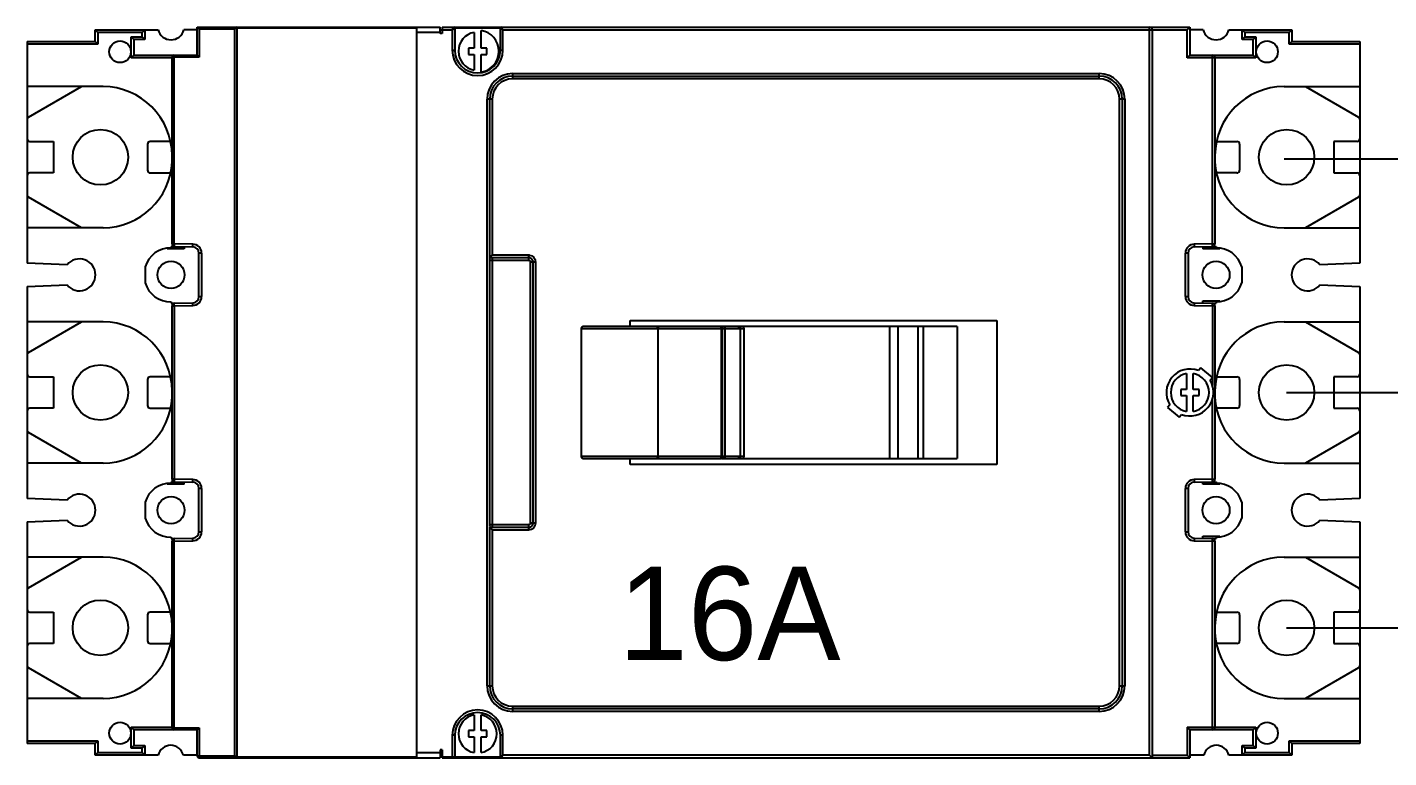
# Model space of a CAD drawing. Extents: x -4780 to 4154, y -1673 to 3208.
# Drawn here: x 2668.2 to 2849.2, y 2352.3 to 2449.4 of the extents above; entities that cross this region are included whole.
import ezdxf

# ---------------------------------------------------------------- set-up
doc = ezdxf.new("R2010")
doc.units = 0
doc.header["$MEASUREMENT"] = 0
doc.layers.add('Unifilar', color=255, linetype='Continuous')
doc.styles.add('PADRÃO', font='', dxfattribs={"height": 0.2})
doc.styles.get('PADRÃO').set_extended_font_data('AvantGarde Bk BT')

msp = doc.modelspace()

# ---------------------------------------------------------------- linework, layer by layer
at = {"color": 7, "linetype": 'Continuous'}
for p, q in [((2690.791, 2445.669), (2690.791, 2449.387)), ((2690.791, 2449.387), (2723.111, 2449.387)), ((2690.791, 2449.387), (2691.069, 2449.109)), ((2696.073, 2449.387), (2696.073, 2352.289)), ((2719.954, 2449.248), (2696.073, 2449.248)), ((2719.954, 2449.374), (2719.954, 2352.331)), ((2723.111, 2448.553), (2723.111, 2449.387)), ((2723.389, 2449.387), (2822.781, 2449.387)), ((2723.389, 2449.387), (2723.389, 2448.553)), ((2724.918, 2449.387), (2724.709, 2449.04)), ((2725.057, 2449.248), (2724.709, 2449.04)), ((2731.104, 2449.248), (2725.057, 2449.248)), ((2725.057, 2449.248), (2725.057, 2446.338)), ((2731.104, 2446.338), (2731.104, 2449.248)), ((2731.451, 2449.04), (2731.243, 2449.387)), ((2817.429, 2352.636), (2817.429, 2449.387)), ((2822.433, 2449.04), (2822.781, 2449.387)), ((2822.781, 2449.387), (2822.781, 2445.669)), ((2668.202, 2447.476), (2668.202, 2418.041)), ((2668.202, 2447.476), (2677.237, 2447.476)), ((2677.237, 2447.476), (2677.237, 2449.04)), ((2677.237, 2449.04), (2685.602, 2449.04)), ((2677.585, 2448.692), (2677.237, 2449.04)), ((2677.585, 2447.128), (2677.237, 2447.476)), ((2677.585, 2448.692), (2677.585, 2447.128)), ((2683.493, 2448.692), (2677.585, 2448.692)), ((2682.033, 2445.321), (2682.033, 2448.101)), ((2682.033, 2448.101), (2683.493, 2448.101)), ((2682.033, 2448.101), (2682.381, 2447.754)), ((2682.381, 2447.754), (2682.381, 2445.669)), ((2683.84, 2447.754), (2682.381, 2447.754)), ((2683.493, 2448.692), (2683.84, 2449.04)), ((2683.493, 2448.101), (2683.493, 2448.692)), ((2683.493, 2448.101), (2683.84, 2447.754)), ((2683.84, 2449.04), (2683.84, 2447.754)), ((2690.791, 2449.04), (2689.029, 2449.04)), ((2691.069, 2449.109), (2691.069, 2445.391)), ((2695.795, 2449.109), (2691.069, 2449.109)), ((2695.795, 2352.567), (2695.795, 2449.109)), ((2723.111, 2448.692), (2719.954, 2448.692)), ((2723.111, 2449.04), (2724.709, 2449.04)), ((2723.389, 2448.553), (2723.111, 2448.553)), ((2724.709, 2449.04), (2724.709, 2446.338)), ((2727.628, 2448.701), (2727.628, 2446.607)), ((2728.532, 2446.607), (2728.532, 2448.969)), ((2731.451, 2449.04), (2822.433, 2449.04)), ((2731.451, 2446.338), (2731.451, 2449.04)), ((2817.776, 2449.04), (2817.776, 2352.289)), ((2822.433, 2445.321), (2822.433, 2449.04)), ((2824.542, 2449.04), (2822.781, 2449.04)), ((2827.97, 2449.04), (2836.334, 2449.04)), ((2829.731, 2449.04), (2830.079, 2448.692)), ((2829.731, 2447.754), (2829.731, 2449.04)), ((2830.079, 2448.101), (2829.731, 2447.754)), ((2831.191, 2447.754), (2829.731, 2447.754)), ((2835.987, 2448.692), (2830.079, 2448.692)), ((2830.079, 2448.692), (2830.079, 2448.101)), ((2830.079, 2448.101), (2831.538, 2448.101)), ((2831.538, 2448.101), (2831.191, 2447.754)), ((2831.191, 2445.669), (2831.191, 2447.754)), ((2831.538, 2448.101), (2831.538, 2445.321)), ((2835.987, 2448.692), (2836.334, 2449.04)), ((2835.987, 2447.128), (2835.987, 2448.692)), ((2835.987, 2447.128), (2836.334, 2447.476)), ((2836.334, 2449.04), (2836.334, 2447.476)), ((2836.334, 2447.476), (2845.37, 2447.476)), ((2845.37, 2447.476), (2845.37, 2418.041)), ((2677.585, 2447.128), (2668.202, 2447.128)), ((2682.033, 2445.321), (2682.381, 2445.669)), ((2682.381, 2445.669), (2690.791, 2445.669)), ((2687.733, 2420.593), (2687.733, 2445.669)), ((2691.069, 2445.391), (2690.791, 2445.669)), ((2724.709, 2446.338), (2725.057, 2446.338)), ((2727.628, 2446.607), (2726.864, 2446.607)), ((2726.864, 2446.607), (2726.864, 2445.773)), ((2726.864, 2445.773), (2727.628, 2445.773)), ((2727.628, 2445.773), (2727.628, 2443.679)), ((2729.296, 2446.607), (2728.532, 2446.607)), ((2728.532, 2445.773), (2729.296, 2445.773)), ((2728.532, 2443.412), (2728.532, 2445.773)), ((2729.296, 2445.773), (2729.296, 2446.607)), ((2731.104, 2446.338), (2731.451, 2446.338)), ((2822.433, 2445.321), (2822.781, 2445.669)), ((2822.781, 2445.669), (2831.191, 2445.669)), ((2825.769, 2420.592), (2825.769, 2445.669)), ((2831.538, 2445.321), (2831.191, 2445.669)), ((2845.37, 2447.128), (2835.987, 2447.128)), ((2687.455, 2445.321), (2682.033, 2445.321)), ((2687.455, 2420.592), (2687.455, 2445.391)), ((2691.069, 2445.391), (2687.455, 2445.391)), ((2831.538, 2445.321), (2822.433, 2445.321)), ((2826.117, 2445.321), (2826.117, 2420.592)), ((2732.74, 2443.23), (2810.718, 2443.23)), ((2732.74, 2443.23), (2732.74, 2442.535)), ((2732.74, 2442.882), (2810.718, 2442.882)), ((2810.718, 2442.535), (2732.74, 2442.535)), ((2810.718, 2442.535), (2810.718, 2443.23)), ((2678.28, 2441.498), (2668.202, 2441.498)), ((2668.375, 2437.428), (2675.425, 2441.498)), ((2835.292, 2441.498), (2845.37, 2441.498)), ((2838.147, 2441.498), (2845.196, 2437.428)), ((2730.033, 2439.827), (2729.337, 2439.827)), ((2729.337, 2361.849), (2729.337, 2439.827)), ((2729.685, 2383.014), (2729.685, 2439.827)), ((2730.033, 2439.827), (2730.033, 2419.075)), ((2814.121, 2439.827), (2813.426, 2439.827)), ((2813.426, 2361.849), (2813.426, 2439.827)), ((2813.774, 2439.827), (2813.774, 2361.849)), ((2814.121, 2439.827), (2814.121, 2361.849)), ((2668.549, 2434.2), (2671.677, 2434.2)), ((2671.677, 2434.2), (2671.677, 2430.03)), ((2684.188, 2433.853), (2684.188, 2430.378)), ((2687.242, 2434.2), (2684.535, 2434.2)), ((2826.329, 2434.2), (2829.036, 2434.2)), ((2829.384, 2433.853), (2829.384, 2430.378)), ((2845.022, 2434.2), (2841.895, 2434.2)), ((2841.895, 2434.2), (2841.895, 2430.03)), ((2671.677, 2430.03), (2668.549, 2430.03)), ((2684.535, 2430.03), (2687.225, 2430.03)), ((2829.036, 2430.03), (2826.346, 2430.03)), ((2841.895, 2430.03), (2845.022, 2430.03)), ((2675.425, 2422.732), (2668.375, 2426.802)), ((2845.196, 2426.802), (2838.147, 2422.732)), ((2678.28, 2422.732), (2668.202, 2422.732)), ((2835.292, 2422.732), (2845.37, 2422.732)), ((2687.316, 2420.253), (2687.316, 2420.081)), ((2687.316, 2420.253), (2690.215, 2420.202)), ((2690.221, 2420.55), (2687.733, 2420.593)), ((2689.053, 2420.223), (2689.053, 2419.952)), ((2690.215, 2420.202), (2690.221, 2420.55)), ((2825.769, 2420.592), (2823.351, 2420.55)), ((2823.351, 2420.55), (2823.357, 2420.202)), ((2823.357, 2420.202), (2826.256, 2420.253)), ((2824.518, 2420.223), (2824.518, 2419.952)), ((2825.769, 2420.592), (2826.117, 2420.592)), ((2825.775, 2420.245), (2825.769, 2420.592)), ((2826.256, 2420.253), (2826.256, 2420.081)), ((2689.053, 2419.952), (2686.817, 2419.952)), ((2691.034, 2413.585), (2691.034, 2419.368)), ((2691.382, 2419.368), (2691.034, 2419.368)), ((2691.382, 2419.368), (2691.382, 2413.585)), ((2730.033, 2419.075), (2729.685, 2418.728)), ((2734.907, 2418.728), (2729.685, 2418.728)), ((2734.908, 2419.075), (2730.033, 2419.075)), ((2730.033, 2418.728), (2730.033, 2382.948)), ((2734.908, 2418.38), (2734.908, 2419.075)), ((2822.537, 2419.368), (2822.19, 2419.368)), ((2822.19, 2413.585), (2822.19, 2419.368)), ((2822.537, 2419.368), (2822.537, 2413.585)), ((2826.754, 2419.952), (2824.518, 2419.952)), ((2673.514, 2417.822), (2668.202, 2418.041)), ((2683.875, 2417.551), (2683.875, 2415.402)), ((2734.908, 2418.38), (2729.685, 2418.38)), ((2735.113, 2383.504), (2735.113, 2418.168)), ((2735.808, 2418.168), (2735.113, 2418.168)), ((2735.461, 2383.504), (2735.461, 2418.17)), ((2735.808, 2383.504), (2735.808, 2418.168)), ((2829.696, 2417.551), (2829.696, 2415.402)), ((2845.37, 2418.041), (2840.058, 2417.822)), ((2668.202, 2414.913), (2673.514, 2415.131)), ((2668.202, 2414.913), (2668.202, 2386.764)), ((2840.058, 2415.131), (2845.37, 2414.913)), ((2845.37, 2414.913), (2845.37, 2386.764)), ((2691.034, 2413.585), (2691.382, 2413.585)), ((2822.19, 2413.585), (2822.537, 2413.585)), ((2824.518, 2413.001), (2826.754, 2413.001)), ((2824.518, 2412.731), (2824.518, 2413.001)), ((2687.316, 2412.872), (2687.316, 2412.7)), ((2687.316, 2412.7), (2690.215, 2412.751)), ((2687.455, 2389.315), (2687.455, 2412.361)), ((2687.733, 2412.36), (2690.221, 2412.404)), ((2687.733, 2412.36), (2687.733, 2389.316)), ((2690.221, 2412.404), (2690.215, 2412.751)), ((2823.357, 2412.751), (2823.351, 2412.404)), ((2823.351, 2412.404), (2825.769, 2412.361)), ((2823.357, 2412.751), (2826.256, 2412.7)), ((2825.769, 2412.361), (2825.775, 2412.709)), ((2826.117, 2412.361), (2825.769, 2412.361)), ((2825.769, 2412.361), (2825.769, 2401.76)), ((2826.117, 2412.361), (2826.117, 2389.315)), ((2826.256, 2412.872), (2826.256, 2412.7)), ((2678.28, 2410.221), (2668.202, 2410.221)), ((2668.375, 2406.151), (2675.425, 2410.221)), ((2791.832, 2409.596), (2742.123, 2409.596)), ((2748.376, 2410.43), (2797.094, 2410.43)), ((2748.376, 2409.596), (2748.376, 2410.43)), ((2760.434, 2409.533), (2760.434, 2409.591)), ((2782.82, 2409.596), (2782.82, 2392.08)), ((2783.982, 2392.08), (2783.982, 2409.596)), ((2786.602, 2409.596), (2786.602, 2392.08)), ((2787.366, 2392.08), (2787.366, 2409.596)), ((2791.832, 2409.596), (2791.832, 2392.08)), ((2797.094, 2410.43), (2797.094, 2391.246)), ((2835.292, 2410.221), (2845.37, 2410.221)), ((2838.147, 2410.221), (2845.196, 2406.151)), ((2741.845, 2409.318), (2741.845, 2392.358)), ((2760.526, 2409.318), (2741.845, 2409.318)), ((2752.099, 2392.358), (2752.099, 2409.318)), ((2760.526, 2392.358), (2760.526, 2409.318)), ((2763.5, 2409.318), (2760.62, 2409.318)), ((2760.62, 2392.358), (2760.62, 2409.318)), ((2760.999, 2392.358), (2760.999, 2409.318)), ((2763.009, 2409.318), (2763.009, 2392.358)), ((2763.5, 2392.358), (2763.5, 2409.318)), ((2824.22, 2404.121), (2823.912, 2403.754)), ((2825.767, 2402.826), (2824.22, 2404.121)), ((2668.549, 2402.923), (2671.677, 2402.923)), ((2671.677, 2402.923), (2671.677, 2398.753)), ((2684.188, 2402.576), (2684.188, 2399.1)), ((2687.242, 2402.923), (2684.535, 2402.923)), ((2822.329, 2403.349), (2822.329, 2401.255)), ((2823.232, 2401.255), (2823.232, 2403.349)), ((2825.456, 2402.458), (2825.767, 2402.826)), ((2826.329, 2402.923), (2829.036, 2402.923)), ((2829.384, 2402.576), (2829.384, 2399.1)), ((2845.022, 2402.923), (2841.895, 2402.923)), ((2841.895, 2402.923), (2841.895, 2398.753)), ((2822.329, 2401.255), (2821.564, 2401.255)), ((2821.564, 2401.255), (2821.564, 2400.421)), ((2821.564, 2400.421), (2822.329, 2400.421)), ((2822.329, 2400.421), (2822.329, 2398.327)), ((2823.997, 2401.255), (2823.232, 2401.255)), ((2823.232, 2400.421), (2823.997, 2400.421)), ((2823.232, 2398.327), (2823.232, 2400.421)), ((2823.997, 2400.421), (2823.997, 2401.255)), ((2671.677, 2398.753), (2668.549, 2398.753)), ((2684.535, 2398.753), (2687.225, 2398.753)), ((2820.105, 2399.218), (2819.797, 2398.85)), ((2819.797, 2398.85), (2821.341, 2397.555)), ((2825.769, 2389.315), (2825.769, 2399.916)), ((2829.036, 2398.753), (2826.346, 2398.753)), ((2841.895, 2398.753), (2845.022, 2398.753)), ((2821.341, 2397.555), (2821.649, 2397.922)), ((2675.425, 2391.455), (2668.375, 2395.525)), ((2845.196, 2395.525), (2838.147, 2391.455)), ((2678.28, 2391.455), (2668.202, 2391.455)), ((2741.845, 2392.358), (2760.526, 2392.358)), ((2742.123, 2392.08), (2760.434, 2392.08)), ((2748.376, 2391.246), (2748.376, 2392.08)), ((2760.434, 2392.085), (2760.434, 2392.144)), ((2760.519, 2392.08), (2791.832, 2392.08)), ((2760.62, 2392.358), (2763.5, 2392.358)), ((2835.292, 2391.455), (2845.37, 2391.455)), ((2797.094, 2391.246), (2748.376, 2391.246)), ((2689.053, 2388.675), (2686.817, 2388.675)), ((2687.316, 2388.976), (2687.316, 2388.804)), ((2687.316, 2388.976), (2690.215, 2388.925)), ((2690.221, 2389.273), (2687.733, 2389.316)), ((2689.053, 2388.675), (2689.053, 2388.945)), ((2690.215, 2388.925), (2690.221, 2389.273)), ((2691.034, 2382.308), (2691.034, 2388.091)), ((2691.382, 2388.091), (2691.034, 2388.091)), ((2691.382, 2388.091), (2691.382, 2382.308)), ((2822.537, 2388.091), (2822.19, 2388.091)), ((2822.19, 2382.308), (2822.19, 2388.091)), ((2822.537, 2388.091), (2822.537, 2382.308)), ((2825.769, 2389.315), (2823.351, 2389.273)), ((2823.351, 2389.273), (2823.357, 2388.925)), ((2823.357, 2388.925), (2826.256, 2388.976)), ((2824.518, 2388.675), (2824.518, 2388.945)), ((2826.754, 2388.675), (2824.518, 2388.675)), ((2825.769, 2389.315), (2826.117, 2389.315)), ((2825.775, 2388.967), (2825.769, 2389.315)), ((2826.256, 2388.976), (2826.256, 2388.804)), ((2673.514, 2386.545), (2668.202, 2386.764)), ((2683.875, 2386.274), (2683.875, 2384.125)), ((2829.696, 2386.274), (2829.696, 2384.125)), ((2845.37, 2386.764), (2840.058, 2386.545)), ((2668.202, 2383.635), (2673.514, 2383.854)), ((2668.202, 2383.635), (2668.202, 2354.2)), ((2691.034, 2382.308), (2691.382, 2382.308)), ((2729.685, 2383.296), (2734.903, 2383.296)), ((2729.685, 2361.849), (2729.685, 2382.948)), ((2729.685, 2382.948), (2734.905, 2382.948)), ((2730.033, 2382.601), (2729.685, 2382.948)), ((2730.033, 2382.601), (2730.033, 2361.849)), ((2730.033, 2382.601), (2734.903, 2382.601)), ((2734.903, 2382.601), (2734.903, 2383.296)), ((2735.113, 2383.504), (2735.808, 2383.504)), ((2822.19, 2382.308), (2822.537, 2382.308)), ((2840.058, 2383.854), (2845.37, 2383.635)), ((2845.37, 2383.635), (2845.37, 2354.2)), ((2687.316, 2381.595), (2687.316, 2381.423)), ((2687.316, 2381.423), (2690.215, 2381.474)), ((2687.455, 2356.285), (2687.455, 2381.084)), ((2687.733, 2381.083), (2690.221, 2381.126)), ((2687.733, 2356.007), (2687.733, 2381.083)), ((2690.221, 2381.126), (2690.215, 2381.474)), ((2823.357, 2381.474), (2823.351, 2381.126)), ((2823.351, 2381.126), (2825.769, 2381.084)), ((2823.357, 2381.474), (2826.256, 2381.423)), ((2824.518, 2381.724), (2826.754, 2381.724)), ((2824.518, 2381.454), (2824.518, 2381.724)), ((2825.769, 2381.084), (2825.775, 2381.432)), ((2826.117, 2381.084), (2825.769, 2381.084)), ((2825.769, 2356.007), (2825.769, 2381.084)), ((2826.117, 2381.084), (2826.117, 2356.355)), ((2826.256, 2381.595), (2826.256, 2381.423)), ((2678.28, 2378.944), (2668.202, 2378.944)), ((2668.375, 2374.874), (2675.425, 2378.944)), ((2835.292, 2378.944), (2845.37, 2378.944)), ((2838.147, 2378.944), (2845.196, 2374.874)), ((2668.549, 2371.646), (2671.677, 2371.646)), ((2671.677, 2371.646), (2671.677, 2367.476)), ((2687.242, 2371.646), (2684.535, 2371.646)), ((2826.329, 2371.646), (2829.036, 2371.646)), ((2845.022, 2371.646), (2841.895, 2371.646)), ((2841.895, 2371.646), (2841.895, 2367.476)), ((2684.188, 2371.298), (2684.188, 2367.823)), ((2829.384, 2371.298), (2829.384, 2367.823)), ((2671.677, 2367.476), (2668.549, 2367.476)), ((2684.535, 2367.476), (2687.225, 2367.476)), ((2829.036, 2367.476), (2826.346, 2367.476)), ((2841.895, 2367.476), (2845.022, 2367.476)), ((2675.425, 2360.178), (2668.375, 2364.248)), ((2845.196, 2364.248), (2838.147, 2360.178)), ((2729.337, 2361.849), (2730.033, 2361.849)), ((2813.426, 2361.849), (2814.121, 2361.849)), ((2678.28, 2360.178), (2668.202, 2360.178)), ((2732.74, 2359.141), (2732.74, 2358.446)), ((2732.74, 2359.141), (2810.718, 2359.141)), ((2810.718, 2358.794), (2732.74, 2358.794)), ((2810.718, 2358.446), (2810.718, 2359.141)), ((2835.292, 2360.178), (2845.37, 2360.178)), ((2727.628, 2357.998), (2727.628, 2355.903)), ((2728.532, 2355.903), (2728.532, 2357.998)), ((2810.718, 2358.446), (2732.74, 2358.446)), ((2682.033, 2353.575), (2682.033, 2356.355)), ((2682.033, 2356.355), (2687.455, 2356.355)), ((2682.033, 2356.355), (2682.381, 2356.007)), ((2682.381, 2356.007), (2682.381, 2353.922)), ((2690.791, 2356.007), (2682.381, 2356.007)), ((2687.455, 2356.285), (2691.069, 2356.285)), ((2691.069, 2356.285), (2690.791, 2356.007)), ((2690.791, 2352.567), (2690.791, 2356.007)), ((2691.069, 2356.285), (2691.069, 2352.289)), ((2724.709, 2355.27), (2724.709, 2352.289)), ((2725.057, 2355.27), (2724.709, 2355.27)), ((2725.057, 2355.27), (2725.057, 2352.428)), ((2726.864, 2355.903), (2726.864, 2355.069)), ((2727.628, 2355.903), (2726.864, 2355.903)), ((2726.864, 2355.069), (2727.628, 2355.069)), ((2727.628, 2355.069), (2727.628, 2352.975)), ((2729.296, 2355.903), (2728.532, 2355.903)), ((2728.532, 2352.975), (2728.532, 2355.069)), ((2728.532, 2355.069), (2729.296, 2355.069)), ((2729.296, 2355.069), (2729.296, 2355.903)), ((2731.104, 2352.428), (2731.104, 2355.27)), ((2731.451, 2355.27), (2731.104, 2355.27)), ((2731.451, 2352.636), (2731.451, 2355.27)), ((2822.433, 2356.355), (2822.781, 2356.007)), ((2822.433, 2356.355), (2831.538, 2356.355)), ((2822.433, 2356.355), (2822.433, 2352.636)), ((2831.191, 2356.007), (2822.781, 2356.007)), ((2822.781, 2356.007), (2822.781, 2352.289)), ((2831.538, 2356.355), (2831.191, 2356.007)), ((2831.191, 2353.922), (2831.191, 2356.007)), ((2831.538, 2356.355), (2831.538, 2353.575)), ((2668.202, 2354.548), (2677.585, 2354.548)), ((2677.237, 2354.2), (2668.202, 2354.2)), ((2677.585, 2354.548), (2677.237, 2354.2)), ((2677.237, 2352.636), (2677.237, 2354.2)), ((2677.585, 2354.548), (2677.585, 2352.984)), ((2682.033, 2353.575), (2682.381, 2353.922)), ((2683.493, 2353.575), (2682.033, 2353.575)), ((2682.381, 2353.922), (2683.84, 2353.922)), ((2683.493, 2353.575), (2683.84, 2353.922)), ((2683.493, 2352.984), (2683.493, 2353.575)), ((2683.84, 2353.922), (2683.84, 2352.636)), ((2723.111, 2353.331), (2723.111, 2352.289)), ((2723.389, 2353.331), (2723.111, 2353.331)), ((2723.389, 2353.331), (2723.389, 2352.289)), ((2830.079, 2353.575), (2829.731, 2353.922)), ((2829.731, 2353.922), (2831.191, 2353.922)), ((2829.731, 2352.636), (2829.731, 2353.922)), ((2831.538, 2353.575), (2830.079, 2353.575)), ((2830.079, 2353.575), (2830.079, 2352.984)), ((2831.538, 2353.575), (2831.191, 2353.922)), ((2835.987, 2354.548), (2836.334, 2354.2)), ((2835.987, 2354.548), (2845.37, 2354.548)), ((2835.987, 2352.984), (2835.987, 2354.548)), ((2845.37, 2354.2), (2836.334, 2354.2)), ((2836.334, 2354.2), (2836.334, 2352.636)), ((2677.585, 2352.984), (2677.237, 2352.636)), ((2685.602, 2352.636), (2677.237, 2352.636)), ((2677.585, 2352.984), (2683.493, 2352.984)), ((2683.493, 2352.984), (2683.84, 2352.636)), ((2690.791, 2352.636), (2688.96, 2352.636)), ((2690.791, 2352.567), (2695.795, 2352.567)), ((2691.069, 2352.289), (2723.111, 2352.289)), ((2696.073, 2352.428), (2719.954, 2352.428)), ((2719.954, 2352.984), (2723.111, 2352.984)), ((2723.389, 2352.636), (2723.111, 2352.636)), ((2723.389, 2352.428), (2731.104, 2352.428)), ((2723.389, 2352.289), (2822.781, 2352.289)), ((2731.104, 2352.428), (2731.451, 2352.636)), ((2731.243, 2352.289), (2731.451, 2352.636)), ((2817.429, 2352.636), (2731.451, 2352.636)), ((2817.429, 2352.636), (2817.776, 2352.289)), ((2817.776, 2352.636), (2822.433, 2352.636)), ((2822.781, 2352.289), (2822.433, 2352.636)), ((2824.612, 2352.636), (2822.781, 2352.636)), ((2836.334, 2352.636), (2827.97, 2352.636)), ((2830.079, 2352.984), (2829.731, 2352.636)), ((2830.079, 2352.984), (2835.987, 2352.984)), ((2836.334, 2352.636), (2835.987, 2352.984))]:
    msp.add_line(p, q, dxfattribs=at)
for p, q in [((2835.292, 2431.916), (2927.124, 2431.916)), ((2835.639, 2400.838), (2972.124, 2400.838)), ((2835.639, 2369.561), (3017.124, 2369.561))]:
    msp.add_line(p, q)
for centre, radius in [((2680.539, 2446.121), 1.442), ((2833.033, 2446.121), 1.442), ((2677.932, 2432.115), 3.684), ((2835.639, 2432.115), 3.684), ((2687.316, 2416.477), 1.807), ((2826.256, 2416.477), 1.807), ((2677.932, 2400.838), 3.684), ((2835.639, 2400.838), 3.684), ((2687.316, 2385.199), 1.807), ((2826.256, 2385.199), 1.807), ((2677.932, 2369.561), 3.684), ((2835.639, 2369.561), 3.684), ((2680.539, 2355.556), 1.442), ((2833.033, 2355.556), 1.442)]:
    msp.add_circle(centre, radius, dxfattribs=at)
for centre, radius, start, end in [((2696.073, 2449.109), 0.278, 90, 180.00141), ((2724.918, 2449.248), 0.139, 0, 90), ((2731.243, 2449.248), 0.139, 90, 180), ((2817.429, 2449.04), 0.348, 0, 90), ((2687.316, 2449.492), 1.772, 194.76778, 345.23222), ((2728.08, 2446.19), 2.552, 100.19797, 259.80203), ((2728.08, 2446.19), 2.815, 279.23556, 80.76444), ((2826.256, 2449.492), 1.772, 194.76778, 345.23222), ((2687.733, 2445.391), 0.278, 90, 180), ((2728.08, 2446.338), 3.371, 180, 360), ((2728.08, 2446.338), 3.023, 180, 360), ((2825.769, 2445.321), 0.348, 0, 90), ((2732.74, 2439.827), 3.403, 90, 180), ((2732.74, 2439.827), 3.055, 90, 180), ((2732.74, 2439.827), 2.708, 90, 180), ((2810.718, 2439.827), 3.403, 0, 90), ((2810.718, 2439.827), 3.055, 360, 90), ((2810.718, 2439.827), 2.708, 0, 90), ((2678.28, 2432.324), 9.175, 360, 90), ((2835.292, 2432.324), 9.175, 90, 180), ((2668.549, 2437.128), 0.348, 120, 180), ((2845.022, 2437.128), 0.348, 0, 60), ((2668.549, 2434.548), 0.348, 180, 270), ((2684.535, 2433.853), 0.348, 90, 180), ((2829.036, 2433.853), 0.348, 0, 90), ((2845.022, 2434.548), 0.348, 270, 0), ((2678.28, 2431.916), 9.184, 270, 357.45394), ((2835.292, 2431.916), 9.184, 182.54606, 270), ((2668.549, 2429.683), 0.348, 90, 180), ((2684.535, 2430.378), 0.348, 180, 270), ((2829.036, 2430.378), 0.348, 270, 0), ((2845.022, 2429.683), 0.348, 0, 90), ((2668.549, 2427.103), 0.348, 180, 240), ((2845.022, 2427.103), 0.348, 300, 0), ((2687.802, 2420.592), 0.348, 180, 269), ((2690.2, 2419.368), 1.182, 0, 89), ((2823.371, 2419.368), 1.182, 91, 180), ((2825.769, 2420.592), 0.348, 271, 0), ((2675.152, 2416.477), 2.12, 219.38771, 140.61229), ((2687.316, 2416.477), 3.604, 90, 162.65261), ((2690.2, 2419.368), 0.834, 0, 89), ((2734.911, 2418.208), 0.867, 82.69134, 90.21121), ((2823.371, 2419.368), 0.834, 91, 180), ((2826.256, 2416.477), 3.604, 17.34739, 90), ((2838.419, 2416.477), 2.12, 39.38771, 320.61229), ((2687.316, 2416.477), 3.604, 197.34739, 270), ((2826.256, 2416.477), 3.604, 270, 342.65261), ((2690.2, 2413.585), 0.834, 271, 360), ((2690.2, 2413.585), 1.182, 271, 360), ((2823.371, 2413.585), 1.182, 180, 269), ((2823.371, 2413.585), 0.834, 180, 269), ((2687.802, 2412.361), 0.348, 91, 180), ((2825.769, 2412.361), 0.348, 0, 89), ((2678.28, 2401.047), 9.175, 360, 90), ((2742.123, 2409.318), 0.278, 90, 180), ((2760.265, 2409.347), 0.252, 47.04974, 54.80595), ((2835.292, 2401.047), 9.175, 90, 180), ((2668.549, 2405.85), 0.348, 120, 180), ((2845.022, 2405.85), 0.348, 0, 60), ((2822.781, 2400.838), 3.128, 68.79737, 211.20263), ((2668.549, 2403.271), 0.348, 180, 270), ((2684.535, 2402.576), 0.348, 90, 180), ((2822.781, 2400.838), 2.552, 100.19797, 259.80203), ((2822.781, 2400.838), 3.128, 248.79737, 31.20263), ((2822.781, 2400.838), 2.552, 280.19797, 79.80203), ((2829.036, 2402.576), 0.348, 0, 90), ((2845.022, 2403.271), 0.348, 270, 0), ((2668.549, 2398.405), 0.348, 90, 180), ((2678.28, 2400.639), 9.184, 270, 357.45394), ((2684.535, 2399.1), 0.348, 180, 270), ((2835.292, 2400.639), 9.184, 182.54606, 270), ((2829.036, 2399.1), 0.348, 270, 0), ((2845.022, 2398.405), 0.348, 0, 90), ((2668.549, 2395.826), 0.348, 180, 240), ((2845.022, 2395.826), 0.348, 300, 0), ((2742.123, 2392.358), 0.278, 180, 270), ((2687.316, 2385.199), 3.604, 90, 162.65261), ((2687.802, 2389.315), 0.348, 180, 269), ((2690.2, 2388.091), 0.834, 0, 89), ((2690.2, 2388.091), 1.182, 0, 89), ((2823.371, 2388.091), 1.182, 91, 180), ((2823.371, 2388.091), 0.834, 91, 180), ((2825.769, 2389.315), 0.348, 271, 0), ((2826.256, 2385.199), 3.604, 17.34739, 90), ((2675.152, 2385.199), 2.12, 219.38771, 140.61229), ((2838.419, 2385.199), 2.12, 39.38771, 320.61229), ((2687.316, 2385.199), 3.604, 197.34739, 270), ((2826.256, 2385.199), 3.604, 270, 342.65261), ((2690.2, 2382.308), 0.834, 271, 360), ((2690.2, 2382.308), 1.182, 271, 360), ((2823.371, 2382.308), 1.182, 180, 269), ((2823.371, 2382.308), 0.834, 180, 269), ((2687.802, 2381.084), 0.348, 91, 180), ((2825.769, 2381.084), 0.348, 0, 89), ((2678.28, 2369.769), 9.175, 360, 90), ((2835.292, 2369.769), 9.175, 90, 180), ((2668.549, 2374.573), 0.348, 120, 180), ((2845.022, 2374.573), 0.348, 0, 60), ((2668.549, 2371.994), 0.348, 180, 270), ((2684.535, 2371.298), 0.348, 90, 180), ((2829.036, 2371.298), 0.348, 0, 90), ((2845.022, 2371.994), 0.348, 270, 0), ((2678.28, 2369.361), 9.184, 270, 357.45394), ((2684.535, 2367.823), 0.348, 180, 270), ((2835.292, 2369.361), 9.184, 182.54606, 270), ((2829.036, 2367.823), 0.348, 270, 0), ((2668.549, 2367.128), 0.348, 90, 180), ((2845.022, 2367.128), 0.348, 0, 90), ((2668.549, 2364.549), 0.348, 180, 240), ((2845.022, 2364.549), 0.348, 300, 0), ((2732.74, 2361.849), 3.403, 180, 270), ((2732.74, 2361.849), 3.055, 180, 270), ((2732.74, 2361.849), 2.708, 180, 270), ((2810.718, 2361.849), 3.403, 270, 360), ((2810.718, 2361.849), 3.055, 270, 0), ((2810.718, 2361.849), 2.708, 270, 360), ((2728.08, 2355.27), 3.371, 0, 180), ((2728.08, 2355.27), 3.023, 360, 180), ((2728.08, 2355.486), 2.552, 100.19797, 259.80203), ((2728.08, 2355.486), 2.552, 280.19797, 79.80203), ((2687.733, 2356.285), 0.278, 180, 270), ((2825.769, 2356.355), 0.348, 270, 0), ((2687.316, 2352.185), 1.772, 91.12352, 165.23222), ((2687.246, 2352.185), 1.772, 14.76778, 88.87648), ((2826.325, 2352.185), 1.772, 91.12352, 165.23222), ((2826.256, 2352.185), 1.772, 14.76778, 88.87648), ((2691.069, 2352.567), 0.278, 180.00002, 270), ((2696.073, 2352.567), 0.278, 179.9964, 270), ((2724.918, 2352.428), 0.139, 270, 0), ((2731.243, 2352.428), 0.139, 180, 270)]:
    msp.add_arc(centre, radius, start, end, dxfattribs=at)
for points, knots in [([(2695.943, 2449.232), (2695.921, 2449.226), (2695.861, 2449.207), (2695.795, 2449.153), (2695.795, 2449.109)], [0, 0, 0, 0, 0.3387477, 1, 1, 1, 1]), ([(2696.073, 2449.248), (2696.062, 2449.248), (2696.018, 2449.247), (2695.974, 2449.24), (2695.943, 2449.232)], [0, 0, 0, 0, 0.259248, 1, 1, 1, 1]), ([(2731.123, 2449.237), (2731.118, 2449.239), (2731.111, 2449.243), (2731.106, 2449.247), (2731.104, 2449.248), (2731.104, 2449.248)], [0, 0, 0, 0, 0.7420272, 0.9336705, 1, 1, 1, 1]), ([(2731.451, 2449.04), (2731.387, 2449.08), (2731.277, 2449.144), (2731.168, 2449.21), (2731.123, 2449.237)], [0, 0, 0, 0, 0.5929043, 1, 1, 1, 1]), ([(2687.733, 2420.593), (2687.697, 2420.593), (2687.646, 2420.593), (2687.58, 2420.593), (2687.538, 2420.593), (2687.504, 2420.592), (2687.481, 2420.592), (2687.468, 2420.592), (2687.46, 2420.592), (2687.457, 2420.593), (2687.455, 2420.592), (2687.455, 2420.592)], [0, 0, 0, 0, 0.3821835, 0.5556768, 0.7071962, 0.8315087, 0.9237067, 0.9566914, 0.980577, 0.9951006, 1, 1, 1, 1]), ([(2687.733, 2420.593), (2687.731, 2420.549), (2687.733, 2420.467), (2687.746, 2420.356), (2687.76, 2420.287), (2687.784, 2420.245), (2687.796, 2420.245)], [0, 0, 0, 0, 0.369327, 0.6830643, 0.8977864, 1, 1, 1, 1]), ([(2735.461, 2418.168), (2735.461, 2418.197), (2735.456, 2418.257), (2735.434, 2418.351), (2735.393, 2418.446), (2735.325, 2418.543), (2735.231, 2418.628), (2735.123, 2418.688), (2735.013, 2418.721), (2734.941, 2418.728), (2734.908, 2418.728)], [0, 0, 0, 0, 0.0981255, 0.204703, 0.3240109, 0.459834, 0.6080251, 0.7532501, 0.8828378, 1, 1, 1, 1]), ([(2735.658, 2418.67), (2735.588, 2418.777), (2735.398, 2418.962), (2735.148, 2419.052), (2735.021, 2419.068)], [0, 0, 0, 0, 0.4996547, 1, 1, 1, 1]), ([(2735.461, 2418.17), (2735.461, 2418.17), (2735.46, 2418.243), (2735.432, 2418.391), (2735.349, 2418.514), (2735.297, 2418.566)], [0, 0, 0, 0, 0.004564, 0.501601, 1, 1, 1, 1]), ([(2735.808, 2418.168), (2735.808, 2418.256), (2735.783, 2418.434), (2735.707, 2418.597), (2735.658, 2418.67)], [0, 0, 0, 0, 0.4999915, 1, 1, 1, 1]), ([(2734.908, 2418.38), (2734.96, 2418.38), (2735.072, 2418.334), (2735.113, 2418.222), (2735.113, 2418.168)], [0, 0, 0, 0, 0.4946402, 1, 1, 1, 1]), ([(2687.455, 2412.361), (2687.455, 2412.362), (2687.457, 2412.361), (2687.46, 2412.362), (2687.468, 2412.361), (2687.481, 2412.361), (2687.504, 2412.361), (2687.538, 2412.361), (2687.58, 2412.36), (2687.646, 2412.36), (2687.697, 2412.36), (2687.733, 2412.36)], [0, 0, 0, 0, 0.0048985, 0.0194214, 0.0433062, 0.0762904, 0.1684877, 0.2928, 0.4443198, 0.6178141, 1, 1, 1, 1]), ([(2687.733, 2412.36), (2687.732, 2412.405), (2687.733, 2412.487), (2687.746, 2412.598), (2687.76, 2412.667), (2687.784, 2412.709), (2687.796, 2412.709)], [0, 0, 0, 0, 0.370694, 0.6849281, 0.8977758, 1, 1, 1, 1]), ([(2751.975, 2409.558), (2752.013, 2409.534), (2752.077, 2409.46), (2752.099, 2409.365), (2752.099, 2409.318)], [0, 0, 0, 0, 0.4881798, 1, 1, 1, 1]), ([(2760.526, 2409.318), (2760.526, 2409.338), (2760.518, 2409.416), (2760.479, 2409.492), (2760.436, 2409.532)], [0, 0, 0, 0, 0.2576768, 1, 1, 1, 1]), ([(2760.999, 2409.318), (2760.999, 2409.388), (2760.943, 2409.535), (2760.797, 2409.596), (2760.727, 2409.596)], [0, 0, 0, 0, 0.5037753, 1, 1, 1, 1]), ([(2762.713, 2409.596), (2762.788, 2409.596), (2762.94, 2409.54), (2763.009, 2409.39), (2763.009, 2409.318)], [0, 0, 0, 0, 0.5089497, 1, 1, 1, 1]), ([(2752.099, 2392.358), (2752.099, 2392.289), (2752.061, 2392.179), (2751.95, 2392.096), (2751.883, 2392.08), (2751.851, 2392.08)], [0, 0, 0, 0, 0.5147035, 0.7616423, 1, 1, 1, 1]), ([(2760.34, 2392.089), (2760.375, 2392.099), (2760.443, 2392.139), (2760.487, 2392.204), (2760.502, 2392.24)], [0, 0, 0, 0, 0.487836, 1, 1, 1, 1]), ([(2760.62, 2392.358), (2760.62, 2392.318), (2760.605, 2392.238), (2760.558, 2392.171), (2760.53, 2392.144)], [0, 0, 0, 0, 0.5088324, 1, 1, 1, 1]), ([(2760.999, 2392.358), (2760.999, 2392.288), (2760.943, 2392.141), (2760.797, 2392.08), (2760.727, 2392.08)], [0, 0, 0, 0, 0.5037753, 1, 1, 1, 1]), ([(2763.009, 2392.358), (2763.009, 2392.287), (2762.94, 2392.136), (2762.788, 2392.08), (2762.713, 2392.08)], [0, 0, 0, 0, 0.4910037, 1, 1, 1, 1]), ([(2687.733, 2389.316), (2687.697, 2389.316), (2687.646, 2389.316), (2687.58, 2389.316), (2687.538, 2389.315), (2687.504, 2389.315), (2687.481, 2389.315), (2687.468, 2389.315), (2687.46, 2389.314), (2687.457, 2389.315), (2687.455, 2389.314), (2687.455, 2389.315)], [0, 0, 0, 0, 0.3821857, 0.5556797, 0.7071995, 0.8315119, 0.9237093, 0.9566936, 0.9805786, 0.9951015, 1, 1, 1, 1]), ([(2687.733, 2389.316), (2687.731, 2389.271), (2687.733, 2389.189), (2687.746, 2389.078), (2687.76, 2389.009), (2687.784, 2388.967), (2687.796, 2388.967)], [0, 0, 0, 0, 0.369327, 0.6830643, 0.8977864, 1, 1, 1, 1]), ([(2734.903, 2382.948), (2734.93, 2382.948), (2734.981, 2382.952), (2735.052, 2382.967), (2735.113, 2382.987), (2735.165, 2383.012), (2735.21, 2383.038), (2735.248, 2383.066), (2735.282, 2383.095), (2735.313, 2383.126), (2735.343, 2383.161), (2735.371, 2383.2), (2735.398, 2383.245), (2735.422, 2383.296), (2735.442, 2383.357), (2735.457, 2383.427), (2735.461, 2383.477), (2735.461, 2383.504)], [0, 0, 0, 0, 0.0904437, 0.1731867, 0.2477357, 0.3135477, 0.3718566, 0.4251062, 0.4756489, 0.5256504, 0.5769741, 0.6312669, 0.6900924, 0.7549461, 0.82739, 0.9088426, 1, 1, 1, 1]), ([(2735.113, 2383.504), (2735.113, 2383.45), (2735.068, 2383.339), (2734.956, 2383.296), (2734.903, 2383.296)], [0, 0, 0, 0, 0.4991816, 1, 1, 1, 1]), ([(2734.905, 2382.948), (2734.905, 2382.948), (2734.978, 2382.949), (2735.124, 2382.977), (2735.247, 2383.06), (2735.298, 2383.112)], [0, 0, 0, 0, 0.0036587, 0.5001684, 1, 1, 1, 1]), ([(2735.242, 2382.666), (2735.353, 2382.71), (2735.559, 2382.846), (2735.695, 2383.051), (2735.741, 2383.161)], [0, 0, 0, 0, 0.4999802, 1, 1, 1, 1]), ([(2735.298, 2383.112), (2735.299, 2383.112), (2735.352, 2383.165), (2735.433, 2383.289), (2735.461, 2383.434), (2735.461, 2383.504)], [0, 0, 0, 0, 0.0076228, 0.5142064, 1, 1, 1, 1]), ([(2687.455, 2381.084), (2687.455, 2381.085), (2687.457, 2381.084), (2687.46, 2381.085), (2687.468, 2381.084), (2687.481, 2381.084), (2687.504, 2381.084), (2687.538, 2381.084), (2687.58, 2381.083), (2687.646, 2381.083), (2687.697, 2381.083), (2687.733, 2381.083)], [0, 0, 0, 0, 0.0048994, 0.0194229, 0.0433084, 0.076293, 0.1684909, 0.2928033, 0.4443227, 0.6178162, 1, 1, 1, 1]), ([(2687.733, 2381.083), (2687.732, 2381.128), (2687.733, 2381.21), (2687.746, 2381.321), (2687.76, 2381.39), (2687.784, 2381.431), (2687.796, 2381.432)], [0, 0, 0, 0, 0.370694, 0.6849281, 0.8977758, 1, 1, 1, 1]), ([(2695.879, 2352.468), (2695.855, 2352.479), (2695.816, 2352.503), (2695.795, 2352.548), (2695.795, 2352.567)], [0, 0, 0, 0, 0.5754415, 1, 1, 1, 1]), ([(2696.073, 2352.428), (2696.055, 2352.428), (2695.989, 2352.432), (2695.922, 2352.446), (2695.879, 2352.468)], [0, 0, 0, 0, 0.273712, 1, 1, 1, 1]), ([(2719.948, 2352.323), (2719.947, 2352.325), (2719.943, 2352.33), (2719.951, 2352.331), (2719.954, 2352.331)], [0, 0, 0, 0, 0.3571066, 1, 1, 1, 1]), ([(2719.954, 2352.302), (2719.955, 2352.304), (2719.958, 2352.311), (2719.952, 2352.319), (2719.948, 2352.323)], [0, 0, 0, 0, 0.2011719, 1, 1, 1, 1])]:
    msp.add_open_spline(points, degree=3, knots=knots, dxfattribs=at)
for points in [[(2751.851, 2409.596), (2751.894, 2409.596), (2751.938, 2409.582), (2751.975, 2409.558)], [(2760.41, 2409.553), (2760.389, 2409.568), (2760.365, 2409.58), (2760.34, 2409.587)], [(2760.434, 2409.591), (2760.47, 2409.581), (2760.503, 2409.558), (2760.53, 2409.532)], [(2760.53, 2409.532), (2760.558, 2409.505), (2760.581, 2409.472), (2760.597, 2409.436)], [(2760.597, 2409.436), (2760.612, 2409.399), (2760.62, 2409.358), (2760.62, 2409.318)], [(2763.5, 2409.318), (2763.5, 2409.412), (2763.481, 2409.509), (2763.444, 2409.596)], [(2760.53, 2392.144), (2760.503, 2392.118), (2760.47, 2392.095), (2760.434, 2392.085)], [(2760.502, 2392.24), (2760.518, 2392.277), (2760.526, 2392.318), (2760.526, 2392.358)], [(2763.444, 2392.08), (2763.481, 2392.168), (2763.5, 2392.264), (2763.5, 2392.358)], [(2734.903, 2382.601), (2735.018, 2382.601), (2735.135, 2382.623), (2735.242, 2382.666)], [(2735.741, 2383.161), (2735.785, 2383.269), (2735.808, 2383.387), (2735.808, 2383.504)]]:
    msp.add_open_spline(points, degree=3, dxfattribs=at)

# ---------------------------------------------------------------- texts
at = {"layer": 'Unifilar', "ltscale": 0.015, "insert": (2746.805, 2377.687), "char_height": 12.4126, "attachment_point": 1, "style": 'PADRÃO'}
msp.add_mtext_dynamic_manual_height_columns('16A', width=214.69906, gutter_width=62.063, heights=[51.583], dxfattribs=at)

doc.saveas('drawing.dxf')
